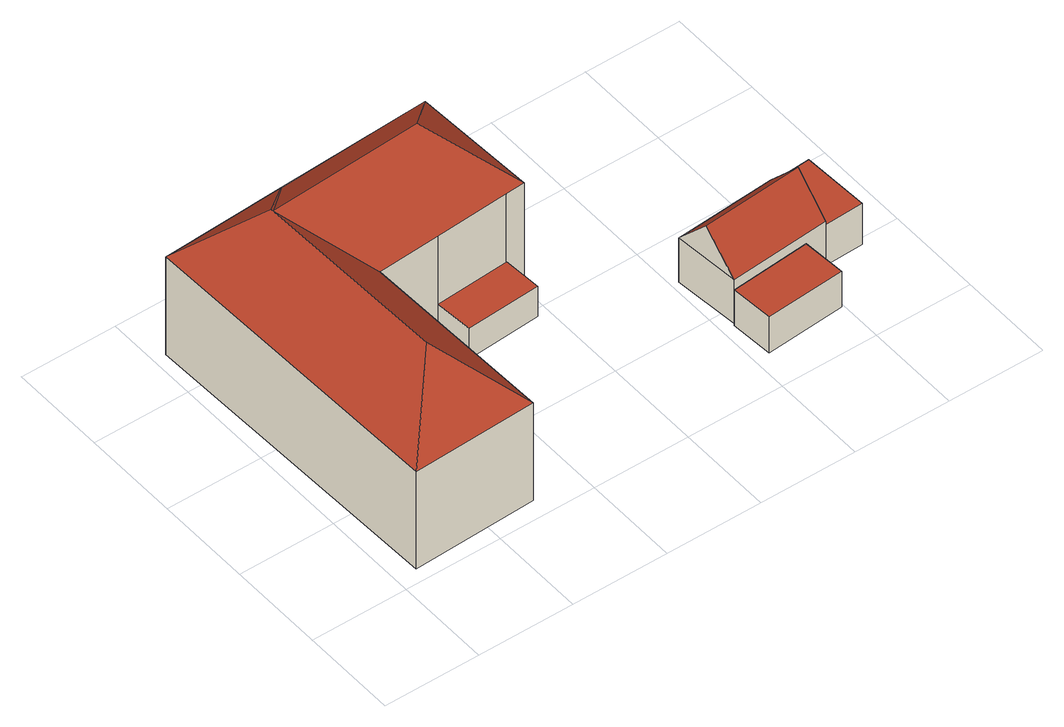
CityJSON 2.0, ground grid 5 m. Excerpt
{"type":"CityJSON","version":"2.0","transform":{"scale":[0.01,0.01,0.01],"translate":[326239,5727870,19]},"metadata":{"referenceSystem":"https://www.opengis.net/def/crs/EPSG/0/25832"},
"CityObjects":{
"building1":{"type":"Building","attributes":{"Gemeindeschluessel":"05170048","Geometrietyp2DReferenz":"3000","function":"31001_1010"},"address":[{"country":"Germany","locality":"Wesel","thoroughfareNumber":"3","thoroughfareName":"Am Damm"}],"children":["building1-1","building1-2"]},
"building1-1":{"type":"BuildingPart","attributes":{"roofType":"3200","measuredHeight":8.93},"parents":["building1"],"geometry":[{"type":"Solid","lod":"2","boundaries":[[[[0,1,2,3]],[[4,5,1,0]],[[6,7,8,9]],[[3,2,7,6]],[[10,0,3,11]],[[3,6,11]],[[11,6,9,4,10]],[[4,0,10]],[[1,5,8,7,2]],[[9,8,5,4]]]],"semantics":{"surfaces":[{"type":"WallSurface"},{"type":"RoofSurface"},{"type":"GroundSurface"},{"type":"ClosureSurface"}],"values":[[0,0,0,0,1,1,1,1,2,3]]}}]},
"building1-2":{"type":"BuildingPart","attributes":{"roofType":"3200","measuredHeight":8.92},"parents":["building1"],"geometry":[{"type":"Solid","lod":"2","boundaries":[[[[9,8,12,13]],[[14,15,5,4]],[[16,17,15,14]],[[18,19,17,16]],[[13,12,19,18]],[[14,4,20,21]],[[13,18,16,21,20,9]],[[4,9,20]],[[16,14,21]],[[8,5,15,17,19,12]],[[4,5,8,9]]]],"semantics":{"surfaces":[{"type":"WallSurface"},{"type":"RoofSurface"},{"type":"GroundSurface"},{"type":"ClosureSurface"}],"values":[[0,0,0,0,0,1,1,1,1,2,3]]}}]},
"building2":{"type":"Building","attributes":{"Geometrietyp2DReferenz":"3000","Gemeindeschluessel":"05170048","function":"31001_1010","roofType":"9999","measuredHeight":1.78},"address":[{"country":"Germany","locality":"Wesel","thoroughfareNumber":"3","thoroughfareName":"Am Damm"}],"geometry":[{"type":"Solid","lod":"2","boundaries":[[[[22,23,24,25]],[[23,26,27,24]],[[22,28,26,23]],[[25,29,28,22]],[[24,27,29,25]],[[26,28,29,27]]]],"semantics":{"surfaces":[{"type":"RoofSurface"},{"type":"WallSurface"},{"type":"GroundSurface"}],"values":[[0,1,1,1,1,2]]}}]},
"building3":{"type":"Building","attributes":{"Geometrietyp2DReferenz":"3000","Gemeindeschluessel":"05170048","function":"51009_1610","roofType":"1000","measuredHeight":2.11},"geometry":[{"type":"Solid","lod":"2","boundaries":[[[[30,31,32,33]],[[34,35,31,30]],[[36,37,35,34]],[[33,32,37,36]],[[34,30,33,36]],[[31,35,37,32]]]],"semantics":{"surfaces":[{"type":"WallSurface"},{"type":"RoofSurface"},{"type":"GroundSurface"}],"values":[[0,0,0,0,1,2]]}}]},
"building4":{"type":"Building","attributes":{"Geometrietyp2DReferenz":"3000","Gemeindeschluessel":"05170048","function":"31001_2723","roofType":"3100","measuredHeight":4.52},"address":[{"country":"Germany","locality":"Wesel","thoroughfareNumber":"3","thoroughfareName":"Am Damm"}],"geometry":[{"type":"Solid","lod":"2","boundaries":[[[[38,39,40,41]],[[42,43,39,38]],[[44,45,43,42]],[[41,40,45,44]],[[38,46,42]],[[44,47,41]],[[41,47,46,38]],[[42,46,47,44]],[[39,43,45,40]]]],"semantics":{"surfaces":[{"type":"WallSurface"},{"type":"RoofSurface"},{"type":"GroundSurface"}],"values":[[0,0,0,0,0,0,1,1,2]]}}]},
"building5":{"type":"Building","attributes":{"Geometrietyp2DReferenz":"3000","Gemeindeschluessel":"05170048","function":"31001_2723","roofType":"1000","measuredHeight":2.4},"address":[{"country":"Germany","locality":"Wesel","thoroughfareNumber":"3","thoroughfareName":"Am Damm"}],"geometry":[{"type":"Solid","lod":"2","boundaries":[[[[48,49,50,51]],[[52,53,49,48]],[[54,55,53,52]],[[51,50,55,54]],[[52,48,51,54]],[[49,53,55,50]]]],"semantics":{"surfaces":[{"type":"WallSurface"},{"type":"RoofSurface"},{"type":"GroundSurface"}],"values":[[0,0,0,0,1,2]]}}]}
},
"vertices":[
[33,1696,696],[33,1696,122],[78,31,122],[78,31,696],[673,1730,696],[673,1730,122],[721,56,696],[721,56,122],[692,1073,122],[692,1073,696],[362,1396,1014],[391,361,1014],
[1016,1095,122],[1016,1095,696],[1470,1771,696],[1470,1771,122],[1500,1127,696],[1500,1127,122],[1400,1120,696],[1400,1120,122],[363,1382,1013],[1165,1430,1013],
[1030,896,298],[1414,921,298],[1400,1120,298],[1016,1095,298],[1414,921,120],[1400,1120,120],[1030,896,120],[1016,1095,120],
[2490,222,283],[2490,222,73],[2473,446,73],[2473,446,283],[2080,192,283],[2080,192,73],[2063,411,283],[2063,411,73],
[2063,411,342],[2063,411,85],[2583,455,85],[2583,455,342],[2033,752,342],[2033,752,85],[2554,793,342],[2554,793,85],[2048,582,537],[2569,624,537],
[2784,461,322],[2784,461,81],[2767,809,81],[2767,809,322],[2583,455,322],[2583,455,81],[2554,793,322],[2554,793,81]
]}
